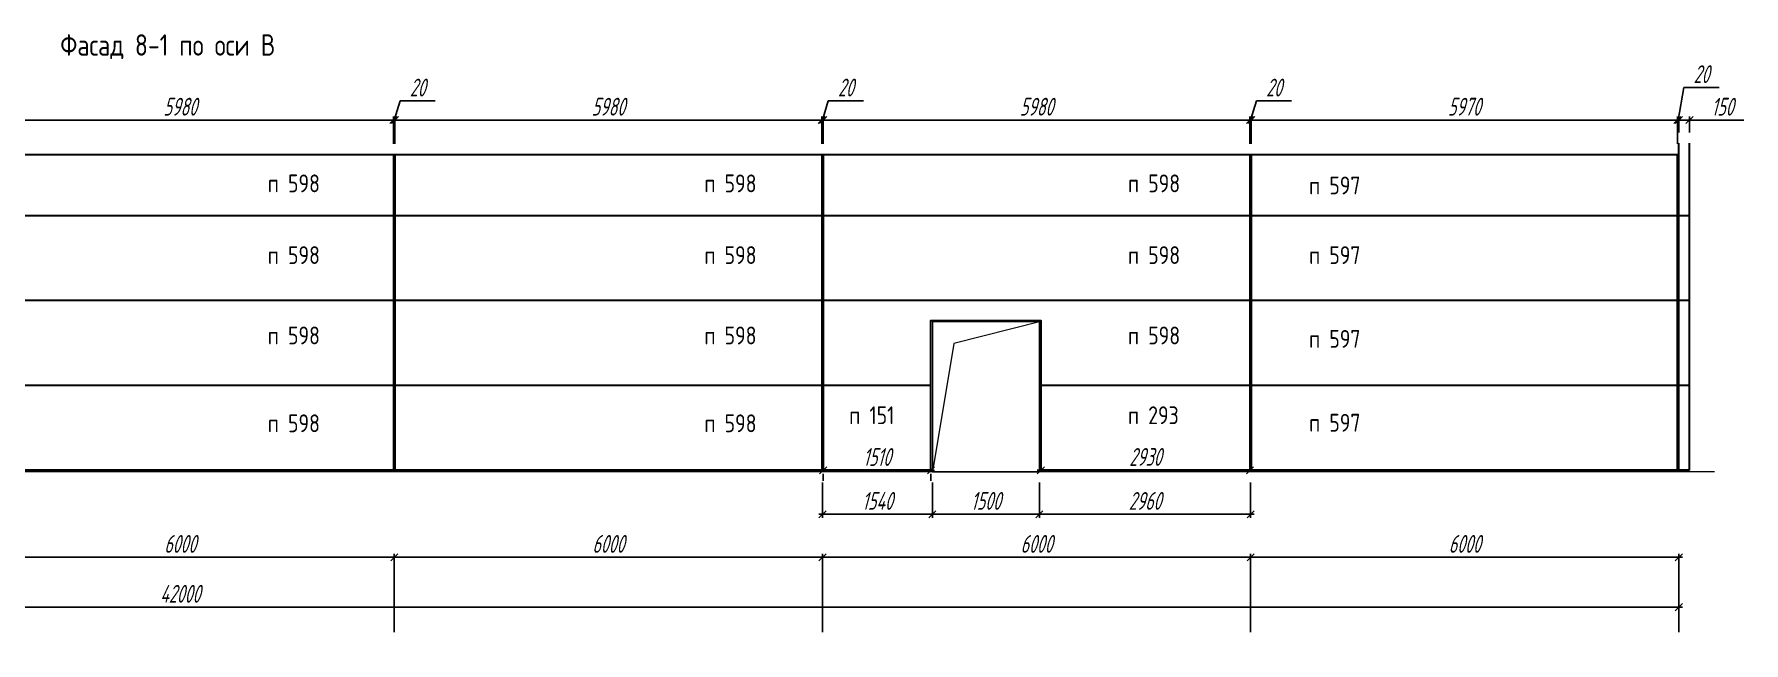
# Model space of a CAD drawing. Header units: millimetres. Extents: x -351329 to 406471, y -253833 to 111767.
# Drawn here: x 57084 to 81041, y -23803 to -15266 of the extents above; entities that cross this region are included whole.
import ezdxf

# ---------------------------------------------------------------- set-up
doc = ezdxf.new("R2010")
doc.units = ezdxf.units.MM
for name, color, linetype, lineweight in [('_Окна_двери', 131, 'Continuous', 15), ('_Оси', 90, 'Continuous', 13), ('_Размеры', 120, 'Continuous', 13), ('_Сендвичи', 230, 'Continuous', 30), ('_Текст', 141, 'Continuous', 20), ('выноска', 7, 'Continuous', 13), ('Нумерация', 91, 'Continuous', 30), ('тонкие', 221, 'Continuous', 13)]:
    doc.layers.add(name, color=color, linetype=linetype, lineweight=lineweight)
doc.styles.add('Museo sans', font='CS_Gost2304.shx')
doc.styles.add('СПДС_размеры', font='spdswin.shx', dxfattribs={"width": 0.8, "oblique": 15})
doc.dimstyles.new('СПДС', dxfattribs={"dimtxt": 2.5, "dimasz": 1, "dimexe": 0.5, "dimexo": 1.5, "dimtad": 1, "dimdec": 0, "dimtxsty": 'СПДС_размеры', "dimblk": 'OBLIQUE', "dimcen": 2.5, "dimdle": 0.5, "dimadec": 8, "dimazin": 0, "dimtfac": 1, "dimtdec": 0, "dimtix": 1, "dimtmove": 0, "dimatfit": 3, "dimfxl": 1, "dimarcsym": 0})

# ---------------------------------------------------------------- blocks, each defined once
blk = doc.blocks.new('_Oblique')
at = {"layer": 'выноска', "color": 0, "lineweight": -2}
blk.add_line((-0.5, -0.5), (0.5, 0.5), dxfattribs=at)
blk = doc.blocks.new('*D261')
at = {"layer": '_Оси', "color": 0, "lineweight": -2, "transparency": 16777216}
for p, q in [((80180, -23303), (38080, -23303)), ((38130, -23653), (38130, -23253)), ((80130, -23653), (80130, -23253))]:
    blk.add_line(p, q, dxfattribs=at)
at = {"layer": 'Defpoints', "color": 0, "transparency": 16777216}
for p in [(38130, -23303), (38130, -23803), (80130, -23803)]:
    blk.add_point(p, dxfattribs=at)
at = {"layer": '_Оси', "color": 0, "lineweight": -2, "transparency": 16777216, "xscale": 100, "yscale": 100, "zscale": 100, "rotation": 180}
blk.add_blockref('_Oblique', (38130, -23303), dxfattribs=at)
at = {"layer": '_Оси', "color": 0, "lineweight": -2, "transparency": 16777216, "xscale": 100, "yscale": 100, "zscale": 100}
blk.add_blockref('_Oblique', (80130, -23303), dxfattribs=at)
at = {"layer": '_Оси', "color": 0, "lineweight": 25, "transparency": 16777216, "insert": (59130, -23115.5), "char_height": 250, "attachment_point": 5, "style": 'СПДС_размеры'}
blk.add_mtext('42000', dxfattribs=at)
blk = doc.blocks.new('*D262')
at = {"layer": '_Оси', "color": 0, "lineweight": -2, "transparency": 16777216}
for p, q in [((80180, -22603), (74080, -22603)), ((74130, -23653), (74130, -22553)), ((80130, -23653), (80130, -22553))]:
    blk.add_line(p, q, dxfattribs=at)
at = {"layer": 'Defpoints', "color": 0, "transparency": 16777216}
for p in [(74130, -22603), (74130, -23803), (80130, -23803)]:
    blk.add_point(p, dxfattribs=at)
at = {"layer": '_Оси', "color": 0, "lineweight": -2, "transparency": 16777216, "xscale": 100, "yscale": 100, "zscale": 100, "rotation": 180}
blk.add_blockref('_Oblique', (74130, -22603), dxfattribs=at)
at = {"layer": '_Оси', "color": 0, "lineweight": -2, "transparency": 16777216, "xscale": 100, "yscale": 100, "zscale": 100}
blk.add_blockref('_Oblique', (80130, -22603), dxfattribs=at)
at = {"layer": '_Оси', "color": 0, "lineweight": 25, "transparency": 16777216, "insert": (77130, -22415.5), "char_height": 250, "attachment_point": 5, "style": 'СПДС_размеры'}
blk.add_mtext('6000', dxfattribs=at)
blk = doc.blocks.new('*D263')
at = {"layer": '_Оси', "color": 0, "lineweight": -2, "transparency": 16777216}
for p, q in [((74180, -22603), (68080, -22603)), ((68130, -23653), (68130, -22553)), ((74130, -23653), (74130, -22553))]:
    blk.add_line(p, q, dxfattribs=at)
at = {"layer": 'Defpoints', "color": 0, "transparency": 16777216}
for p in [(68130, -22603), (68130, -23803), (74130, -23803)]:
    blk.add_point(p, dxfattribs=at)
at = {"layer": '_Оси', "color": 0, "lineweight": -2, "transparency": 16777216, "xscale": 100, "yscale": 100, "zscale": 100, "rotation": 180}
blk.add_blockref('_Oblique', (68130, -22603), dxfattribs=at)
at = {"layer": '_Оси', "color": 0, "lineweight": -2, "transparency": 16777216, "xscale": 100, "yscale": 100, "zscale": 100}
blk.add_blockref('_Oblique', (74130, -22603), dxfattribs=at)
at = {"layer": '_Оси', "color": 0, "lineweight": 25, "transparency": 16777216, "insert": (71130, -22415.5), "char_height": 250, "attachment_point": 5, "style": 'СПДС_размеры'}
blk.add_mtext('6000', dxfattribs=at)
blk = doc.blocks.new('*D264')
at = {"layer": '_Оси', "color": 0, "lineweight": -2, "transparency": 16777216}
for p, q in [((68180, -22603), (62080, -22603)), ((62130, -23653), (62130, -22553)), ((68130, -23653), (68130, -22553))]:
    blk.add_line(p, q, dxfattribs=at)
at = {"layer": 'Defpoints', "color": 0, "transparency": 16777216}
for p in [(62130, -22603), (62130, -23803), (68130, -23803)]:
    blk.add_point(p, dxfattribs=at)
at = {"layer": '_Оси', "color": 0, "lineweight": -2, "transparency": 16777216, "xscale": 100, "yscale": 100, "zscale": 100, "rotation": 180}
blk.add_blockref('_Oblique', (62130, -22603), dxfattribs=at)
at = {"layer": '_Оси', "color": 0, "lineweight": -2, "transparency": 16777216, "xscale": 100, "yscale": 100, "zscale": 100}
blk.add_blockref('_Oblique', (68130, -22603), dxfattribs=at)
at = {"layer": '_Оси', "color": 0, "lineweight": 25, "transparency": 16777216, "insert": (65130, -22415.5), "char_height": 250, "attachment_point": 5, "style": 'СПДС_размеры'}
blk.add_mtext('6000', dxfattribs=at)
blk = doc.blocks.new('*D265')
at = {"layer": '_Оси', "color": 0, "lineweight": -2, "transparency": 16777216}
for p, q in [((62180, -22603), (56080, -22603)), ((56130, -23653), (56130, -22553)), ((62130, -23653), (62130, -22553))]:
    blk.add_line(p, q, dxfattribs=at)
at = {"layer": 'Defpoints', "color": 0, "transparency": 16777216}
for p in [(56130, -22603), (56130, -23803), (62130, -23803)]:
    blk.add_point(p, dxfattribs=at)
at = {"layer": '_Оси', "color": 0, "lineweight": -2, "transparency": 16777216, "xscale": 100, "yscale": 100, "zscale": 100, "rotation": 180}
blk.add_blockref('_Oblique', (56130, -22603), dxfattribs=at)
at = {"layer": '_Оси', "color": 0, "lineweight": -2, "transparency": 16777216, "xscale": 100, "yscale": 100, "zscale": 100}
blk.add_blockref('_Oblique', (62130, -22603), dxfattribs=at)
at = {"layer": '_Оси', "color": 0, "lineweight": 25, "transparency": 16777216, "insert": (59130, -22415.5), "char_height": 250, "attachment_point": 5, "style": 'СПДС_размеры'}
blk.add_mtext('6000', dxfattribs=at)
blk = doc.blocks.new('*U236')
at = {"color": 0, "ltscale": 100}
blk.add_lwpolyline([(0, 0), (1500, 0), (1500, 2100), (0, 2100)], close=True, dxfattribs=at)
blk.add_lwpolyline([(1500, 2100), (300, 1800), (0, 0)], dxfattribs=at)
blk = doc.blocks.new('*D271')
at = {"layer": '_Размеры', "color": 0, "lineweight": -2, "ltscale": 100, "transparency": 16777216}
for p, q in [((68090, -21384), (69700, -21384)), ((68140, -21533), (68140, -21434)), ((69650, -21533), (69650, -21434))]:
    blk.add_line(p, q, dxfattribs=at)
at = {"layer": 'Defpoints', "color": 0, "ltscale": 100, "transparency": 16777216}
for p in [(68140, -21383), (69650, -21383), (69650, -21384)]:
    blk.add_point(p, dxfattribs=at)
at = {"layer": '_Размеры', "color": 0, "lineweight": -2, "ltscale": 100, "transparency": 16777216, "xscale": 100, "yscale": 100, "zscale": 100, "rotation": 180}
blk.add_blockref('_Oblique', (68140, -21384), dxfattribs=at)
at = {"layer": '_Размеры', "color": 0, "lineweight": -2, "ltscale": 100, "transparency": 16777216, "xscale": 100, "yscale": 100, "zscale": 100}
blk.add_blockref('_Oblique', (69650, -21384), dxfattribs=at)
at = {"layer": '_Размеры', "color": 0, "ltscale": 100, "transparency": 16777216, "insert": (68895, -21196.5), "char_height": 250, "attachment_point": 5, "style": 'СПДС_размеры'}
blk.add_mtext('1510', dxfattribs=at)
blk = doc.blocks.new('*D272')
at = {"layer": '_Размеры', "color": 0, "lineweight": -2, "ltscale": 100, "transparency": 16777216}
for p, q in [((71190, -21233), (71190, -21333)), ((74120, -21233), (74120, -21333)), ((71140, -21383), (74170, -21383))]:
    blk.add_line(p, q, dxfattribs=at)
at = {"layer": 'Defpoints', "color": 0, "ltscale": 100, "transparency": 16777216}
for p in [(71190, -21383), (74120, -21383), (74120, -21383)]:
    blk.add_point(p, dxfattribs=at)
at = {"layer": '_Размеры', "color": 0, "lineweight": -2, "ltscale": 100, "transparency": 16777216, "xscale": 100, "yscale": 100, "zscale": 100, "rotation": 180}
blk.add_blockref('_Oblique', (71190, -21383), dxfattribs=at)
at = {"layer": '_Размеры', "color": 0, "lineweight": -2, "ltscale": 100, "transparency": 16777216, "xscale": 100, "yscale": 100, "zscale": 100}
blk.add_blockref('_Oblique', (74120, -21383), dxfattribs=at)
at = {"layer": '_Размеры', "color": 0, "ltscale": 100, "transparency": 16777216, "insert": (72655, -21195.5), "char_height": 250, "attachment_point": 5, "style": 'СПДС_размеры'}
blk.add_mtext('2930', dxfattribs=at)
blk = doc.blocks.new('*D281')
at = {"layer": '_Размеры', "color": 0, "lineweight": -2, "ltscale": 100, "transparency": 16777216}
for p, q in [((56090, -16471), (62170, -16471)), ((56140, -16803), (56140, -16421)), ((62120, -16803), (62120, -16421))]:
    blk.add_line(p, q, dxfattribs=at)
at = {"layer": 'Defpoints', "color": 0, "ltscale": 100, "transparency": 16777216}
for p in [(62120, -16471), (56140, -16953), (62120, -16953)]:
    blk.add_point(p, dxfattribs=at)
at = {"layer": '_Размеры', "color": 0, "lineweight": -2, "ltscale": 100, "transparency": 16777216, "xscale": 100, "yscale": 100, "zscale": 100, "rotation": 180}
blk.add_blockref('_Oblique', (56140, -16471), dxfattribs=at)
at = {"layer": '_Размеры', "color": 0, "lineweight": -2, "ltscale": 100, "transparency": 16777216, "xscale": 100, "yscale": 100, "zscale": 100}
blk.add_blockref('_Oblique', (62120, -16471), dxfattribs=at)
at = {"layer": '_Размеры', "color": 0, "ltscale": 100, "transparency": 16777216, "insert": (59130, -16283.5), "char_height": 250, "attachment_point": 5, "style": 'СПДС_размеры'}
blk.add_mtext('5980', dxfattribs=at)
blk = doc.blocks.new('*D282')
at = {"layer": '_Размеры', "color": 0, "lineweight": -2, "ltscale": 100, "transparency": 16777216}
for p, q in [((62130, -16471), (62211, -16202)), ((62211, -16202), (62704, -16202)), ((62120, -16471), (62020, -16471)), ((62120, -16803), (62120, -16421)), ((62120, -16471), (62140, -16471)), ((62120, -16471), (62140, -16471)), ((62140, -16803), (62140, -16421)), ((62140, -16471), (62240, -16471))]:
    blk.add_line(p, q, dxfattribs=at)
at = {"layer": 'Defpoints', "color": 0, "ltscale": 100, "transparency": 16777216}
for p in [(62140, -16471), (62120, -16953), (62140, -16953)]:
    blk.add_point(p, dxfattribs=at)
at = {"layer": '_Размеры', "color": 0, "lineweight": -2, "ltscale": 100, "transparency": 16777216, "xscale": 100, "yscale": 100, "zscale": 100}
blk.add_blockref('_Oblique', (62120, -16471), dxfattribs=at)
at = {"layer": '_Размеры', "color": 0, "lineweight": -2, "ltscale": 100, "transparency": 16777216, "xscale": 100, "yscale": 100, "zscale": 100, "rotation": 180}
blk.add_blockref('_Oblique', (62140, -16471), dxfattribs=at)
at = {"layer": '_Размеры', "color": 0, "ltscale": 100, "transparency": 16777216, "insert": (62457, -16015), "char_height": 250, "attachment_point": 5, "style": 'СПДС_размеры'}
blk.add_mtext('20', dxfattribs=at)
blk = doc.blocks.new('*D283')
at = {"layer": '_Размеры', "color": 0, "lineweight": -2, "ltscale": 100, "transparency": 16777216}
for p, q in [((62090, -16471), (68170, -16471)), ((62140, -16803), (62140, -16421)), ((68120, -16803), (68120, -16421))]:
    blk.add_line(p, q, dxfattribs=at)
at = {"layer": 'Defpoints', "color": 0, "ltscale": 100, "transparency": 16777216}
for p in [(68120, -16471), (62140, -16953), (68120, -16953)]:
    blk.add_point(p, dxfattribs=at)
at = {"layer": '_Размеры', "color": 0, "lineweight": -2, "ltscale": 100, "transparency": 16777216, "xscale": 100, "yscale": 100, "zscale": 100, "rotation": 180}
blk.add_blockref('_Oblique', (62140, -16471), dxfattribs=at)
at = {"layer": '_Размеры', "color": 0, "lineweight": -2, "ltscale": 100, "transparency": 16777216, "xscale": 100, "yscale": 100, "zscale": 100}
blk.add_blockref('_Oblique', (68120, -16471), dxfattribs=at)
at = {"layer": '_Размеры', "color": 0, "ltscale": 100, "transparency": 16777216, "insert": (65130, -16283.5), "char_height": 250, "attachment_point": 5, "style": 'СПДС_размеры'}
blk.add_mtext('5980', dxfattribs=at)
blk = doc.blocks.new('*D284')
at = {"layer": '_Размеры', "color": 0, "lineweight": -2, "ltscale": 100, "transparency": 16777216}
for p, q in [((68130, -16471), (68211, -16202)), ((68211, -16202), (68704, -16202)), ((68120, -16471), (68020, -16471)), ((68120, -16803), (68120, -16421)), ((68120, -16471), (68140, -16471)), ((68120, -16471), (68140, -16471)), ((68140, -16803), (68140, -16421)), ((68140, -16471), (68240, -16471))]:
    blk.add_line(p, q, dxfattribs=at)
at = {"layer": 'Defpoints', "color": 0, "ltscale": 100, "transparency": 16777216}
for p in [(68140, -16471), (68120, -16953), (68140, -16953)]:
    blk.add_point(p, dxfattribs=at)
at = {"layer": '_Размеры', "color": 0, "lineweight": -2, "ltscale": 100, "transparency": 16777216, "xscale": 100, "yscale": 100, "zscale": 100}
blk.add_blockref('_Oblique', (68120, -16471), dxfattribs=at)
at = {"layer": '_Размеры', "color": 0, "lineweight": -2, "ltscale": 100, "transparency": 16777216, "xscale": 100, "yscale": 100, "zscale": 100, "rotation": 180}
blk.add_blockref('_Oblique', (68140, -16471), dxfattribs=at)
at = {"layer": '_Размеры', "color": 0, "ltscale": 100, "transparency": 16777216, "insert": (68457, -16015), "char_height": 250, "attachment_point": 5, "style": 'СПДС_размеры'}
blk.add_mtext('20', dxfattribs=at)
blk = doc.blocks.new('*D285')
at = {"layer": '_Размеры', "color": 0, "lineweight": -2, "ltscale": 100, "transparency": 16777216}
for p, q in [((68090, -16471), (74170, -16471)), ((68140, -16803), (68140, -16421)), ((74120, -16803), (74120, -16421))]:
    blk.add_line(p, q, dxfattribs=at)
at = {"layer": 'Defpoints', "color": 0, "ltscale": 100, "transparency": 16777216}
for p in [(74120, -16471), (68140, -16953), (74120, -16953)]:
    blk.add_point(p, dxfattribs=at)
at = {"layer": '_Размеры', "color": 0, "lineweight": -2, "ltscale": 100, "transparency": 16777216, "xscale": 100, "yscale": 100, "zscale": 100, "rotation": 180}
blk.add_blockref('_Oblique', (68140, -16471), dxfattribs=at)
at = {"layer": '_Размеры', "color": 0, "lineweight": -2, "ltscale": 100, "transparency": 16777216, "xscale": 100, "yscale": 100, "zscale": 100}
blk.add_blockref('_Oblique', (74120, -16471), dxfattribs=at)
at = {"layer": '_Размеры', "color": 0, "ltscale": 100, "transparency": 16777216, "insert": (71130, -16283.5), "char_height": 250, "attachment_point": 5, "style": 'СПДС_размеры'}
blk.add_mtext('5980', dxfattribs=at)
blk = doc.blocks.new('*D286')
at = {"layer": '_Размеры', "color": 0, "lineweight": -2, "ltscale": 100, "transparency": 16777216}
for p, q in [((74130, -16471), (74211, -16202)), ((74211, -16202), (74704, -16202)), ((74120, -16471), (74020, -16471)), ((74120, -16803), (74120, -16421)), ((74120, -16471), (74140, -16471)), ((74120, -16471), (74140, -16471)), ((74140, -16803), (74140, -16421)), ((74140, -16471), (74240, -16471))]:
    blk.add_line(p, q, dxfattribs=at)
at = {"layer": 'Defpoints', "color": 0, "ltscale": 100, "transparency": 16777216}
for p in [(74140, -16471), (74120, -16953), (74140, -16953)]:
    blk.add_point(p, dxfattribs=at)
at = {"layer": '_Размеры', "color": 0, "lineweight": -2, "ltscale": 100, "transparency": 16777216, "xscale": 100, "yscale": 100, "zscale": 100}
blk.add_blockref('_Oblique', (74120, -16471), dxfattribs=at)
at = {"layer": '_Размеры', "color": 0, "lineweight": -2, "ltscale": 100, "transparency": 16777216, "xscale": 100, "yscale": 100, "zscale": 100, "rotation": 180}
blk.add_blockref('_Oblique', (74140, -16471), dxfattribs=at)
at = {"layer": '_Размеры', "color": 0, "ltscale": 100, "transparency": 16777216, "insert": (74457, -16015), "char_height": 250, "attachment_point": 5, "style": 'СПДС_размеры'}
blk.add_mtext('20', dxfattribs=at)
blk = doc.blocks.new('*D287')
at = {"layer": '_Размеры', "color": 0, "lineweight": -2, "ltscale": 100, "transparency": 16777216}
for p, q in [((74090, -16471), (80160, -16471)), ((74140, -16803), (74140, -16421)), ((80110, -16803), (80110, -16421))]:
    blk.add_line(p, q, dxfattribs=at)
at = {"layer": 'Defpoints', "color": 0, "ltscale": 100, "transparency": 16777216}
for p in [(80110, -16471), (74140, -16953), (80110, -16953)]:
    blk.add_point(p, dxfattribs=at)
at = {"layer": '_Размеры', "color": 0, "lineweight": -2, "ltscale": 100, "transparency": 16777216, "xscale": 100, "yscale": 100, "zscale": 100, "rotation": 180}
blk.add_blockref('_Oblique', (74140, -16471), dxfattribs=at)
at = {"layer": '_Размеры', "color": 0, "lineweight": -2, "ltscale": 100, "transparency": 16777216, "xscale": 100, "yscale": 100, "zscale": 100}
blk.add_blockref('_Oblique', (80110, -16471), dxfattribs=at)
at = {"layer": '_Размеры', "color": 0, "ltscale": 100, "transparency": 16777216, "insert": (77125, -16283.5), "char_height": 250, "attachment_point": 5, "style": 'СПДС_размеры'}
blk.add_mtext('5970', dxfattribs=at)
blk = doc.blocks.new('*D288')
at = {"layer": '_Размеры', "color": 0, "lineweight": -2, "ltscale": 100, "transparency": 16777216}
for p, q in [((80120, -16471), (80201, -16015)), ((80201, -16015), (80694, -16015)), ((80110, -16471), (80010, -16471)), ((80110, -16803), (80110, -16421)), ((80110, -16471), (80130, -16471)), ((80110, -16471), (80130, -16471)), ((80130, -16645), (80130, -16421)), ((80130, -16471), (80230, -16471))]:
    blk.add_line(p, q, dxfattribs=at)
at = {"layer": 'Defpoints', "color": 0, "ltscale": 100, "transparency": 16777216}
for p in [(80130, -16471), (80110, -16953), (80130, -16795)]:
    blk.add_point(p, dxfattribs=at)
at = {"layer": '_Размеры', "color": 0, "lineweight": -2, "ltscale": 100, "transparency": 16777216, "xscale": 100, "yscale": 100, "zscale": 100}
blk.add_blockref('_Oblique', (80110, -16471), dxfattribs=at)
at = {"layer": '_Размеры', "color": 0, "lineweight": -2, "ltscale": 100, "transparency": 16777216, "xscale": 100, "yscale": 100, "zscale": 100, "rotation": 180}
blk.add_blockref('_Oblique', (80130, -16471), dxfattribs=at)
at = {"layer": '_Размеры', "color": 0, "ltscale": 100, "transparency": 16777216, "insert": (80447, -15827), "char_height": 250, "attachment_point": 5, "style": 'СПДС_размеры'}
blk.add_mtext('20', dxfattribs=at)
blk = doc.blocks.new('*D289')
at = {"layer": '_Размеры', "color": 0, "lineweight": -2, "ltscale": 100, "transparency": 16777216}
for p, q in [((80080, -16471), (80330, -16471)), ((80130, -16645), (80130, -16421)), ((80280, -16645), (80280, -16421)), ((81041, -16471), (80280, -16471))]:
    blk.add_line(p, q, dxfattribs=at)
at = {"layer": 'Defpoints', "color": 0, "ltscale": 100, "transparency": 16777216}
for p in [(80280, -16471), (80130, -16795), (80280, -16795)]:
    blk.add_point(p, dxfattribs=at)
at = {"layer": '_Размеры', "color": 0, "lineweight": -2, "ltscale": 100, "transparency": 16777216, "xscale": 100, "yscale": 100, "zscale": 100, "rotation": 180}
blk.add_blockref('_Oblique', (80130, -16471), dxfattribs=at)
at = {"layer": '_Размеры', "color": 0, "lineweight": -2, "ltscale": 100, "transparency": 16777216, "xscale": 100, "yscale": 100, "zscale": 100}
blk.add_blockref('_Oblique', (80280, -16471), dxfattribs=at)
at = {"layer": '_Размеры', "color": 0, "ltscale": 100, "transparency": 16777216, "insert": (80742, -16284), "char_height": 250, "attachment_point": 5, "style": 'СПДС_размеры'}
blk.add_mtext('150', dxfattribs=at)
blk = doc.blocks.new('*D346')
at = {"layer": '_Размеры', "color": 0, "lineweight": -2, "ltscale": 100, "transparency": 16777216}
for p, q in [((68130, -21553), (68130, -22050)), ((69670, -21553), (69670, -22050)), ((68080, -22000), (69720, -22000))]:
    blk.add_line(p, q, dxfattribs=at)
at = {"layer": 'Defpoints', "color": 0, "ltscale": 100, "transparency": 16777216}
for p in [(68130, -21403), (69670, -21403), (69670, -22000)]:
    blk.add_point(p, dxfattribs=at)
at = {"layer": '_Размеры', "color": 0, "lineweight": -2, "ltscale": 100, "transparency": 16777216, "xscale": 100, "yscale": 100, "zscale": 100, "rotation": 180}
blk.add_blockref('_Oblique', (68130, -22000), dxfattribs=at)
at = {"layer": '_Размеры', "color": 0, "lineweight": -2, "ltscale": 100, "transparency": 16777216, "xscale": 100, "yscale": 100, "zscale": 100}
blk.add_blockref('_Oblique', (69670, -22000), dxfattribs=at)
at = {"layer": '_Размеры', "color": 0, "ltscale": 100, "transparency": 16777216, "insert": (68900, -21812.5), "char_height": 250, "attachment_point": 5, "style": 'СПДС_размеры'}
blk.add_mtext('1540', dxfattribs=at)
blk = doc.blocks.new('*D347')
at = {"layer": '_Размеры', "color": 0, "lineweight": -2, "ltscale": 100, "transparency": 16777216}
for p, q in [((69670, -21553), (69670, -22050)), ((71170, -21553), (71170, -22050)), ((69620, -22000), (71220, -22000))]:
    blk.add_line(p, q, dxfattribs=at)
at = {"layer": 'Defpoints', "color": 0, "ltscale": 100, "transparency": 16777216}
for p in [(69670, -21403), (71170, -21403), (71170, -22000)]:
    blk.add_point(p, dxfattribs=at)
at = {"layer": '_Размеры', "color": 0, "lineweight": -2, "ltscale": 100, "transparency": 16777216, "xscale": 100, "yscale": 100, "zscale": 100, "rotation": 180}
blk.add_blockref('_Oblique', (69670, -22000), dxfattribs=at)
at = {"layer": '_Размеры', "color": 0, "lineweight": -2, "ltscale": 100, "transparency": 16777216, "xscale": 100, "yscale": 100, "zscale": 100}
blk.add_blockref('_Oblique', (71170, -22000), dxfattribs=at)
at = {"layer": '_Размеры', "color": 0, "ltscale": 100, "transparency": 16777216, "insert": (70420, -21812.5), "char_height": 250, "attachment_point": 5, "style": 'СПДС_размеры'}
blk.add_mtext('1500', dxfattribs=at)
blk = doc.blocks.new('*D348')
at = {"layer": '_Размеры', "color": 0, "lineweight": -2, "ltscale": 100, "transparency": 16777216}
for p, q in [((71170, -21553), (71170, -22050)), ((74130, -21553), (74130, -22050)), ((71120, -22000), (74180, -22000))]:
    blk.add_line(p, q, dxfattribs=at)
at = {"layer": 'Defpoints', "color": 0, "ltscale": 100, "transparency": 16777216}
for p in [(71170, -21403), (74130, -21403), (74130, -22000)]:
    blk.add_point(p, dxfattribs=at)
at = {"layer": '_Размеры', "color": 0, "lineweight": -2, "ltscale": 100, "transparency": 16777216, "xscale": 100, "yscale": 100, "zscale": 100, "rotation": 180}
blk.add_blockref('_Oblique', (71170, -22000), dxfattribs=at)
at = {"layer": '_Размеры', "color": 0, "lineweight": -2, "ltscale": 100, "transparency": 16777216, "xscale": 100, "yscale": 100, "zscale": 100}
blk.add_blockref('_Oblique', (74130, -22000), dxfattribs=at)
at = {"layer": '_Размеры', "color": 0, "ltscale": 100, "transparency": 16777216, "insert": (72650, -21812.5), "char_height": 250, "attachment_point": 5, "style": 'СПДС_размеры'}
blk.add_mtext('2960', dxfattribs=at)

msp = doc.modelspace()

# ---------------------------------------------------------------- linework, layer by layer
at = {"layer": '_Сендвичи', "ltscale": 100}
for p, q in [((38150, -16953), (80110, -16953)), ((62120, -16953), (62120, -21383)), ((62140, -16953), (62140, -21383)), ((68120, -16953), (68120, -21383)), ((68140, -16953), (68140, -21383)), ((74120, -16953), (74120, -21383)), ((74140, -16953), (74140, -21383)), ((80110, -21383), (80110, -16953)), ((80130, -21383), (80130, -16795)), ((80280, -21383), (80280, -16795)), ((80280, -17813), (37980, -17813)), ((80280, -19003), (37980, -19003)), ((69650, -20193), (41170, -20193)), ((80280, -20193), (71190, -20193)), ((69650, -21383), (41170, -21383)), ((80280, -21383), (71190, -21383))]:
    msp.add_line(p, q, dxfattribs=at)
msp.add_lwpolyline([(69650, -21383), (69650, -19283), (71190, -19283), (71190, -21383)], dxfattribs=at)
at = {"layer": 'тонкие', "ltscale": 100}
msp.add_line((80630, -21403), (37630, -21403), dxfattribs=at)

# ---------------------------------------------------------------- block references
at = {"layer": '_Окна_двери', "ltscale": 100}
msp.add_blockref('*U236', (69670, -21403), dxfattribs=at)

# ---------------------------------------------------------------- texts
at = {"layer": '_Текст', "linetype": 'Continuous', "ltscale": 100, "style": 'Museo sans'}
msp.add_text('Фасад 8-1 по оси В', height=300, dxfattribs=at).set_placement((57450, -15568))
at = {"layer": 'Нумерация', "linetype": 'Continuous', "ltscale": 100, "style": 'Museo sans'}
for s, p in [('п 598', (60357, -17484)), ('п 598', (66475, -17484)), ('п 598', (72411, -17484)), ('п 597', (74949, -17513)), ('п 598', (60357, -18490)), ('п 598', (66475, -18490)), ('п 598', (72411, -18490)), ('п 597', (74949, -18490)), ('п 598', (60357, -19617)), ('п 598', (66475, -19617)), ('п 598', (72411, -19617)), ('п 597', (74949, -19665)), ('п 598', (60357, -20849)), ('п 598', (66475, -20849)), ('п 151', (68505, -20736)), ('п 293', (72411, -20736)), ('п 597', (74949, -20841))]:
    msp.add_text(s, height=250, dxfattribs=at).set_placement(p)

# ---------------------------------------------------------------- dimensions: what is measured, and where the dimension line sits
at = {"layer": '_Оси', "lineweight": 25}
for base, p1, p2, picture, middle in [((56130, -22603), (62130, -23803), (56130, -23803), '*D265', (59130, -22415.5)), ((62130, -22603), (68130, -23803), (62130, -23803), '*D264', (65130, -22415.5)), ((68130, -22603), (74130, -23803), (68130, -23803), '*D263', (71130, -22415.5)), ((74130, -22603), (80130, -23803), (74130, -23803), '*D262', (77130, -22415.5)), ((38130, -23303), (80130, -23803), (38130, -23803), '*D261', (59130, -23115.5))]:
    dim = msp.add_linear_dim(base=base, p1=p1, p2=p2, angle=180, dimstyle='СПДС', override={"dimscale": 100}, dxfattribs=at)
    dim.commit()
    dim.dimension.update_dxf_attribs({"geometry": picture, "text_midpoint": middle})
at = {"layer": '_Размеры', "ltscale": 100}
for base, p1, p2, picture, middle in [((80130, -16471), (80110, -16953), (80130, -16795), '*D288', (80263.1, -16014.8)), ((80280, -16471), (80130, -16795), (80280, -16795), '*D289', (80742, -16471))]:
    dim = msp.add_linear_dim(base=base, p1=p1, p2=p2, dimstyle='СПДС', override={"dimscale": 100, "dimadec": 0, "dimtix": 0, "dimtmove": 1}, dxfattribs=at)
    dim.commit()
    dim.dimension.update_dxf_attribs({"geometry": picture, "text_midpoint": middle, "dimtype": 160})
for base, p1, p2, picture, middle in [((62140, -16471), (62120, -16953), (62140, -16953), '*D282', (62273.1, -16014.8)), ((68140, -16471), (68120, -16953), (68140, -16953), '*D284', (68273.1, -16014.8)), ((74140, -16471), (74120, -16953), (74140, -16953), '*D286', (74273.1, -16014.8)), ((62120, -16471), (56140, -16953), (62120, -16953), '*D281', (59130, -16283.5)), ((68120, -16471), (62140, -16953), (68120, -16953), '*D283', (65130, -16283.5)), ((74120, -16471), (68140, -16953), (74120, -16953), '*D285', (71130, -16283.5)), ((80110, -16471), (74140, -16953), (80110, -16953), '*D287', (77125, -16283.5)), ((69650, -21384), (68140, -21383), (69650, -21383), '*D271', (68895, -21196.5)), ((74120, -21383), (71190, -21383), (74120, -21383), '*D272', (72655, -21195.5)), ((69670, -22000), (68130, -21403), (69670, -21403), '*D346', (68900, -21812.5)), ((71170, -22000), (69670, -21403), (71170, -21403), '*D347', (70420, -21812.5)), ((74130, -22000), (71170, -21403), (74130, -21403), '*D348', (72650, -21812.5))]:
    dim = msp.add_linear_dim(base=base, p1=p1, p2=p2, dimstyle='СПДС', override={"dimscale": 100, "dimadec": 0, "dimtix": 0, "dimtmove": 1}, dxfattribs=at)
    dim.commit()
    dim.dimension.update_dxf_attribs({"geometry": picture, "text_midpoint": middle})

doc.saveas('drawing.dxf')
